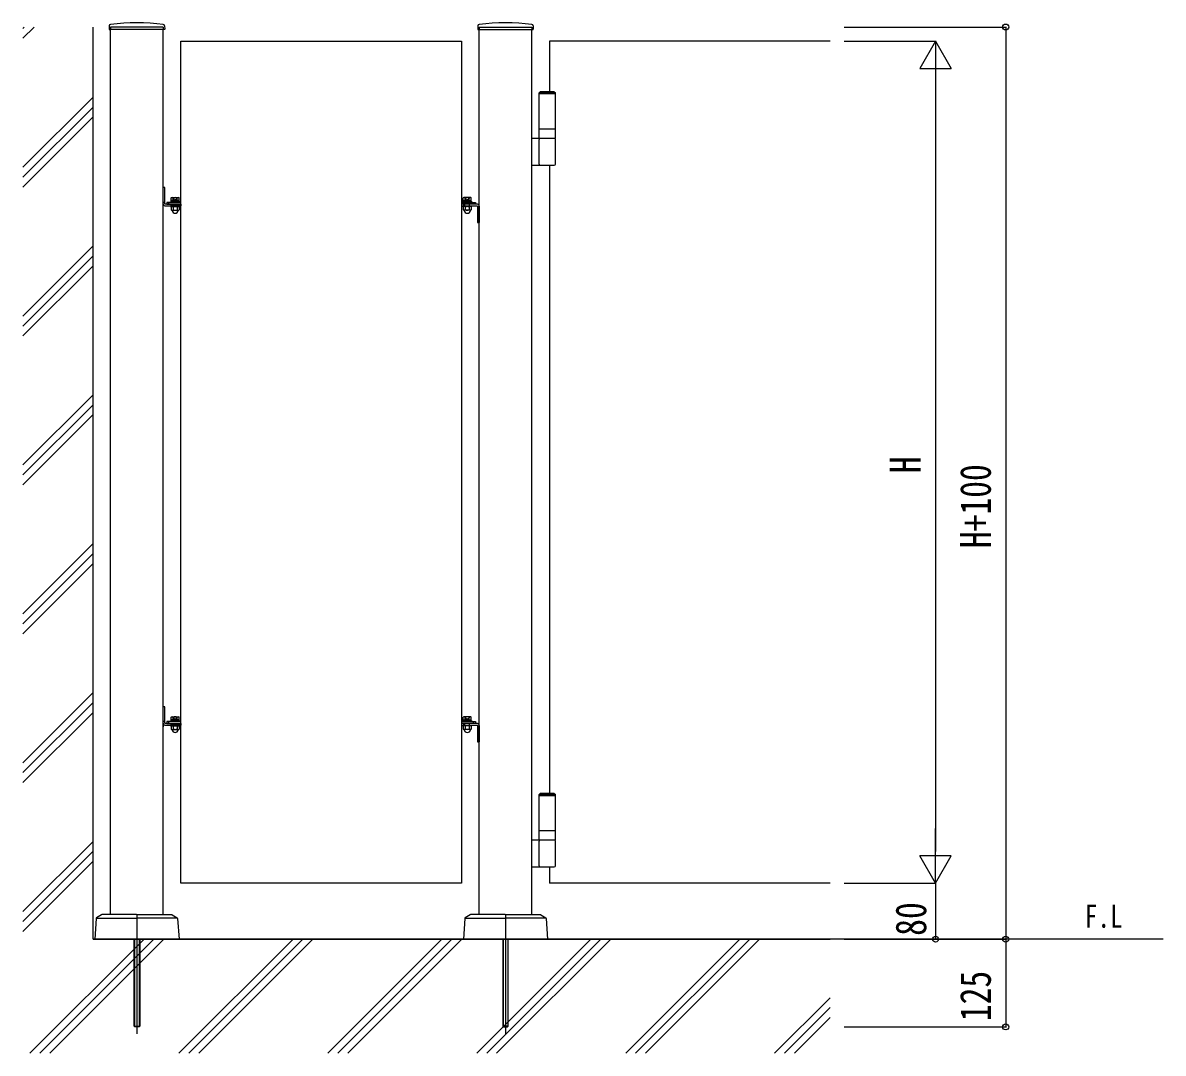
# Model space of a CAD drawing. Units: millimetres, scale not verified. Extents: x -4205 to 4205, y -2970 to 2970.
# Drawn here: x 745 to 2369, y -190 to 1278 of the extents above; entities that cross this region are included whole.
import ezdxf
from ezdxf.enums import TextEntityAlignment as Align

# ---------------------------------------------------------------- set-up
doc = ezdxf.new("R2010")
doc.units = ezdxf.units.MM
doc.header["$LTSCALE"] = 10
for name, color, linetype in [('0-1_USER1', 3, 'Continuous'), ('0-3_YKK_A1', 4, 'Continuous'), ('0-4_YKK_D', 6, 'Continuous'), ('0-6_YSS_K', 3, 'Continuous')]:
    doc.layers.add(name, color=color, linetype=linetype)
doc.styles.add('ＭＳ ゴシック', font='')
doc.styles.get('ＭＳ ゴシック').set_extended_font_data('MS Gothic')

msp = doc.modelspace()

# ---------------------------------------------------------------- linework, layer by layer
at = {"layer": '0-3_YKK_A1'}
for p, q in [((868.18, 1274.23), (867.92, 1269.36)), ((946.62, 1268.83), (868.42, 1268.83)), ((870.02, 7.33), (870.02, 1268.83)), ((945.02, 1272.33), (945.02, 1268.83)), ((945.02, 7.33), (945.02, 1268.83)), ((946.86, 1274.23), (947.12, 1269.36)), ((1393.18, 1274.23), (1392.92, 1269.36)), ((1393.42, 1268.83), (1471.62, 1268.83)), ((1395.02, 1272.33), (1395.02, 1268.83)), ((1395.02, 7.33), (1395.02, 1268.83)), ((1470.02, 7.33), (1470.02, 1268.83)), ((1471.86, 1274.23), (1472.12, 1269.36)), ((1482.52, 1180.33), (1480.52, 1178.33)), ((1480.52, 1178.33), (1503.52, 1178.33)), ((1480.52, 1177.33), (1503.52, 1177.33)), ((1482.52, 1180.33), (1501.52, 1180.33)), ((1501.52, 1180.33), (1503.52, 1178.33)), ((1480.52, 1127.33), (1503.52, 1127.33)), ((1503.52, 1113.33), (1470.02, 1113.33)), ((1480.52, 1076.83), (1480.52, 1111.83)), ((1503.52, 1076.83), (1503.52, 1111.83)), ((1470.02, 1075.33), (1502.02, 1075.33)), ((1495.02, 1075.33), (1495.02, 180.33)), ((947.52, 1043.58), (945.02, 1043.58)), ((947.52, 1020.33), (947.52, 1043.58)), ((968.27, 1023.93), (955.77, 1023.93)), ((955.77, 1023.93), (955.77, 1022.33)), ((957.02, 1029.13), (956.25, 1028.68)), ((956.44, 1023.93), (956.44, 1025.13)), ((957.02, 1029.13), (967.02, 1029.13)), ((959.13, 1025.13), (959.13, 1028.68)), ((964.91, 1025.13), (964.91, 1028.68)), ((967.02, 1029.13), (967.79, 1028.68)), ((967.59, 1023.93), (967.59, 1025.13)), ((967.79, 1025.13), (967.79, 1028.68)), ((968.27, 1023.93), (968.27, 1022.33)), ((1371.77, 1023.93), (1384.27, 1023.93)), ((1371.77, 1023.93), (1371.77, 1022.33)), ((1373.02, 1029.13), (1372.25, 1028.68)), ((1372.25, 1025.13), (1372.25, 1028.68)), ((1372.44, 1023.93), (1372.44, 1025.13)), ((1383.02, 1029.13), (1373.02, 1029.13)), ((1375.13, 1025.13), (1375.13, 1028.68)), ((1380.91, 1025.13), (1380.91, 1028.68)), ((1383.02, 1029.13), (1383.79, 1028.68)), ((1383.59, 1023.93), (1383.59, 1025.13)), ((1384.27, 1023.93), (1384.27, 1022.33)), ((947.52, 1022.38), (945.02, 1022.38)), ((970.02, 1019.83), (948.02, 1019.83)), ((948.02, 1017.33), (970.02, 1017.33)), ((950.02, 1022.33), (950.02, 1019.83)), ((970.02, 1022.33), (950.02, 1022.33)), ((950.02, 1019.83), (970.02, 1019.83)), ((953.02, 1019.83), (953.02, 1022.33)), ((968.27, 1022.33), (955.77, 1022.33)), ((956.25, 1015.88), (957.02, 1016.33)), ((957.02, 1016.33), (967.02, 1016.33)), ((958.77, 1017.33), (958.77, 1019.83)), ((958.77, 1017.33), (958.77, 1016.33)), ((959.13, 1015.88), (959.13, 1011.78)), ((964.91, 1015.88), (964.91, 1011.78)), ((965.27, 1017.33), (965.27, 1019.83)), ((965.27, 1017.33), (965.27, 1016.33)), ((967.02, 1017.33), (967.02, 1019.83)), ((967.79, 1015.88), (967.02, 1016.33)), ((970.02, 1019.83), (970.02, 1017.33)), ((1370.02, 1022.33), (1390.02, 1022.33)), ((1392.02, 1019.83), (1370.02, 1019.83)), ((1390.02, 1019.83), (1370.02, 1019.83)), ((1370.02, 1017.33), (1392.02, 1017.33)), ((1371.77, 1022.33), (1384.27, 1022.33)), ((1372.25, 1015.88), (1373.02, 1016.33)), ((1373.02, 1017.33), (1373.02, 1019.83)), ((1383.02, 1016.33), (1373.02, 1016.33)), ((1374.77, 1017.33), (1374.77, 1019.83)), ((1374.77, 1017.33), (1374.77, 1016.33)), ((1375.13, 1015.88), (1375.13, 1011.78)), ((1380.91, 1015.88), (1380.91, 1011.78)), ((1381.27, 1017.33), (1381.27, 1019.83)), ((1381.27, 1017.33), (1381.27, 1016.33)), ((1383.79, 1015.88), (1383.02, 1016.33)), ((1387.02, 1019.83), (1387.02, 1022.33)), ((1390.02, 1022.33), (1390.02, 1019.83)), ((1392.52, 1016.83), (1392.52, 993.58)), ((1392.52, 1014.78), (1395.02, 1014.78)), ((1395.02, 1016.83), (1395.02, 1014.78)), ((1395.02, 1014.78), (1395.02, 993.58)), ((1392.52, 993.58), (1395.02, 993.58)), ((945.02, 282.38), (945.02, 303.58)), ((947.52, 303.58), (945.02, 303.58)), ((947.52, 280.33), (947.52, 303.58)), ((947.52, 282.38), (945.02, 282.38)), ((945.02, 276.83), (945.02, 274.78)), ((970.02, 279.83), (948.02, 279.83)), ((948.02, 277.33), (970.02, 277.33)), ((950.02, 282.33), (950.02, 279.83)), ((970.02, 282.33), (950.02, 282.33)), ((950.02, 279.83), (970.02, 279.83)), ((953.02, 279.83), (953.02, 282.33)), ((968.27, 283.93), (955.77, 283.93)), ((955.77, 283.93), (955.77, 282.33)), ((968.27, 282.33), (955.77, 282.33)), ((957.02, 289.13), (956.25, 288.68)), ((956.25, 275.88), (957.02, 276.33)), ((956.44, 283.93), (956.44, 285.13)), ((957.02, 289.13), (967.02, 289.13)), ((957.02, 276.33), (967.02, 276.33)), ((958.77, 277.33), (958.77, 279.83)), ((958.77, 277.33), (958.77, 276.33)), ((959.13, 285.13), (959.13, 288.68)), ((964.91, 285.13), (964.91, 288.68)), ((965.27, 277.33), (965.27, 279.83)), ((965.27, 277.33), (965.27, 276.33)), ((967.02, 289.13), (967.79, 288.68)), ((967.02, 277.33), (967.02, 279.83)), ((967.79, 275.88), (967.02, 276.33)), ((967.59, 283.93), (967.59, 285.13)), ((967.79, 285.13), (967.79, 288.68)), ((968.27, 283.93), (968.27, 282.33)), ((970.02, 279.83), (970.02, 277.33)), ((1392.02, 279.83), (1370.02, 279.83)), ((1370.02, 277.33), (1392.02, 277.33)), ((1371.77, 283.93), (1384.27, 283.93)), ((1371.77, 283.93), (1371.77, 282.33)), ((1371.77, 282.33), (1384.27, 282.33)), ((1373.02, 289.13), (1372.25, 288.68)), ((1372.25, 285.13), (1372.25, 288.68)), ((1372.25, 275.88), (1373.02, 276.33)), ((1372.44, 283.93), (1372.44, 285.13)), ((1383.02, 289.13), (1373.02, 289.13)), ((1373.02, 277.33), (1373.02, 279.83)), ((1383.02, 276.33), (1373.02, 276.33)), ((1374.77, 277.33), (1374.77, 279.83)), ((1374.77, 277.33), (1374.77, 276.33)), ((1375.13, 285.13), (1375.13, 288.68)), ((1380.91, 285.13), (1380.91, 288.68)), ((1381.27, 277.33), (1381.27, 279.83)), ((1381.27, 277.33), (1381.27, 276.33)), ((1383.02, 289.13), (1383.79, 288.68)), ((1383.79, 275.88), (1383.02, 276.33)), ((1383.59, 283.93), (1383.59, 285.13)), ((1384.27, 283.93), (1384.27, 282.33)), ((1387.02, 279.83), (1387.02, 282.33)), ((1392.52, 276.83), (1392.52, 253.58)), ((1395.02, 276.83), (1395.02, 274.78)), ((959.13, 275.88), (959.13, 271.78)), ((964.91, 275.88), (964.91, 271.78)), ((1375.13, 275.88), (1375.13, 271.78)), ((1380.91, 275.88), (1380.91, 271.78)), ((1392.52, 274.78), (1395.02, 274.78)), ((1395.02, 274.78), (1395.02, 253.58)), ((1392.52, 253.58), (1395.02, 253.58)), ((1482.52, 180.33), (1480.52, 178.33)), ((1482.52, 180.33), (1501.52, 180.33)), ((1501.52, 180.33), (1503.52, 178.33)), ((1480.52, 178.33), (1503.52, 178.33)), ((1480.52, 177.33), (1503.52, 177.33)), ((1480.52, 127.33), (1503.52, 127.33)), ((1503.52, 113.33), (1470.02, 113.33)), ((1480.52, 76.83), (1480.52, 111.83)), ((1503.52, 76.83), (1503.52, 111.83)), ((1470.02, 75.33), (1502.02, 75.33)), ((1495.02, 75.33), (1495.02, 52.33)), ((1895.02, 52.33), (1495.02, 52.33)), ((849.58, 1.82), (847.52, -27.67)), ((857.27, 7.17), (850.05, 2.6)), ((850.76, 2.33), (907.52, 2.33)), ((907.02, 7.33), (857.81, 7.33)), ((907.52, 6.83), (907.52, -27.17)), ((907.52, 6.83), (907.52, -27.17)), ((964.28, 2.33), (907.52, 2.33)), ((908.02, 7.33), (957.23, 7.33)), ((957.76, 7.17), (964.99, 2.6)), ((965.46, 1.82), (967.52, -27.67)), ((1374.58, 1.82), (1372.52, -27.67)), ((1382.27, 7.17), (1375.05, 2.6)), ((1375.76, 2.33), (1432.52, 2.33)), ((1432.02, 7.33), (1382.81, 7.33)), ((1432.52, 6.83), (1432.52, -27.17)), ((1432.52, 6.83), (1432.52, -27.17)), ((1489.28, 2.33), (1432.52, 2.33)), ((1433.02, 7.33), (1482.23, 7.33)), ((1482.76, 7.17), (1489.99, 2.6)), ((1490.46, 1.82), (1492.52, -27.67)), ((2369.31, -27.67), (845.02, -27.67)), ((847.52, -27.67), (907.02, -27.67)), ((903.52, -151.67), (903.52, -27.67)), ((904.06, -27.67), (904.06, -152.21)), ((907.52, -27.67), (907.52, -162.67)), ((967.52, -27.67), (908.02, -27.67)), ((910.98, -27.67), (910.98, -152.21)), ((911.52, -27.67), (911.52, -151.67)), ((1372.52, -27.67), (1432.02, -27.67)), ((1428.52, -27.67), (1428.52, -151.67)), ((1429.06, -27.67), (1429.06, -152.21)), ((1432.52, -27.67), (1432.52, -162.67)), ((1492.52, -27.67), (1433.02, -27.67)), ((1435.98, -27.67), (1435.98, -152.21)), ((1436.52, -151.67), (1436.52, -27.67)), ((903.52, -151.67), (911.52, -151.67)), ((903.52, -151.67), (904.52, -152.67)), ((910.52, -152.67), (904.52, -152.67)), ((911.52, -151.67), (910.52, -152.67)), ((1436.52, -151.67), (1428.52, -151.67)), ((1428.52, -151.67), (1429.52, -152.67)), ((1429.52, -152.67), (1435.52, -152.67)), ((1436.52, -151.67), (1435.52, -152.67))]:
    msp.add_line(p, q, dxfattribs=at)
for points in [[(945.02, 1272.33), (870.02, 1272.33), (870.02, 1268.83)], [(1395.02, 1272.33), (1470.02, 1272.33), (1470.02, 1268.83)], [(1895.02, 1252.33), (1495.02, 1252.33), (1495.02, 1180.33)], [(1480.52, 1113.33), (1480.52, 1127.33), (1480.52, 1178.33)], [(1503.52, 1113.33), (1503.52, 1127.33), (1503.52, 1178.33)], [(967.79, 1025.13), (956.25, 1025.13), (956.25, 1028.68)], [(958.97, 1029.13), (960.12, 1026.77), (962.02, 1025.76)], [(965.07, 1029.13), (963.92, 1026.77), (962.02, 1025.76)], [(1372.25, 1025.13), (1383.79, 1025.13), (1383.79, 1028.68)], [(1374.97, 1029.13), (1376.12, 1026.77), (1378.02, 1025.76)], [(1381.07, 1029.13), (1379.92, 1026.77), (1378.02, 1025.76)], [(956.25, 1015.88), (956.25, 1011.78), (957.02, 1011.33), (967.02, 1011.33)], [(967.79, 1015.88), (967.79, 1011.78), (967.02, 1011.33)], [(1372.25, 1015.88), (1372.25, 1011.78), (1373.02, 1011.33)], [(1383.79, 1015.88), (1383.79, 1011.78), (1383.02, 1011.33), (1373.02, 1011.33)], [(967.79, 285.13), (956.25, 285.13), (956.25, 288.68)], [(958.97, 289.13), (960.12, 286.77), (962.02, 285.76)], [(965.07, 289.13), (963.92, 286.77), (962.02, 285.76)], [(1370.02, 282.33), (1390.02, 282.33), (1390.02, 279.83), (1370.02, 279.83)], [(1372.25, 285.13), (1383.79, 285.13), (1383.79, 288.68)], [(1374.97, 289.13), (1376.12, 286.77), (1378.02, 285.76)], [(1381.07, 289.13), (1379.92, 286.77), (1378.02, 285.76)], [(956.25, 275.88), (956.25, 271.78), (957.02, 271.33), (967.02, 271.33)], [(967.79, 275.88), (967.79, 271.78), (967.02, 271.33)], [(1372.25, 275.88), (1372.25, 271.78), (1373.02, 271.33)], [(1383.79, 275.88), (1383.79, 271.78), (1383.02, 271.33), (1373.02, 271.33)], [(1480.52, 113.33), (1480.52, 127.33), (1480.52, 178.33)], [(1503.52, 113.33), (1503.52, 127.33), (1503.52, 178.33)]]:
    msp.add_lwpolyline(points, dxfattribs=at)
for points in [[(970.02, 1252.33), (1370.02, 1252.33), (1370.02, 52.33), (970.02, 52.33)], [(955.52, 1017.33), (955.52, 1016.33), (968.52, 1016.33), (968.52, 1017.33)], [(1384.52, 1017.33), (1384.52, 1016.33), (1371.52, 1016.33), (1371.52, 1017.33)], [(955.52, 277.33), (955.52, 276.33), (968.52, 276.33), (968.52, 277.33)], [(1384.52, 277.33), (1384.52, 276.33), (1371.52, 276.33), (1371.52, 277.33)]]:
    msp.add_lwpolyline(points, close=True, dxfattribs=at)
for centre, radius, start, end in [((868.42, 1269.33), 0.5, 177, 270), ((870.17, 1274.13), 2, 96.74447, 177), ((907.52, 958.33), 320, 83.25553, 96.74447), ((944.87, 1274.13), 2, 3, 83.25553), ((946.62, 1269.33), 0.5, 270, 3), ((1393.42, 1269.33), 0.5, 177, 270), ((1395.17, 1274.13), 2, 96.74447, 177), ((1432.52, 958.33), 320, 83.25553, 96.74447), ((1469.87, 1274.13), 2, 3, 83.25553), ((1471.62, 1269.33), 0.5, 270, 3), ((1482.02, 1111.83), 1.5, 90, 180), ((1502.02, 1111.83), 1.5, 360, 90), ((1482.02, 1076.83), 1.5, 180, 270), ((1502.02, 1076.83), 1.5, 270, 360), ((957.69, 1026.57), 2.56, 55.61575, 124.38425), ((962.02, 1019.58), 9.55, 72.41205, 107.58795), ((966.35, 1026.57), 2.56, 55.61575, 124.38425), ((1373.69, 1026.57), 2.56, 55.61575, 124.38425), ((1378.02, 1019.58), 9.55, 72.41205, 107.58795), ((1382.35, 1026.57), 2.56, 55.61575, 124.38425), ((948.02, 1020.33), 3, 180.00093, 260.4114), ((948.02, 1020.33), 0.5, 180.00095, 270.00184), ((948.02, 1020.33), 3, 260.4114, 270.00095), ((957.69, 1013.77), 2.56, 55.61575, 124.38425), ((957.69, 1013.89), 2.56, 235.61575, 304.38425), ((957.04, 1010.83), 0.5, 5.73917, 90), ((962.02, 1011.33), 4.5, 185.73917, 354.26083), ((962.02, 1006.78), 9.55, 72.41205, 107.58795), ((962.02, 1020.88), 9.55, 252.41205, 287.58795), ((966.35, 1013.77), 2.56, 55.61575, 124.38425), ((966.35, 1013.89), 2.56, 235.61575, 304.38425), ((966.99, 1010.83), 0.5, 90, 174.26083), ((1373.69, 1013.77), 2.56, 55.61575, 124.38425), ((1373.69, 1013.89), 2.56, 235.61575, 304.38425), ((1373.04, 1010.83), 0.5, 5.73917, 90), ((1378.02, 1011.33), 4.5, 185.73917, 354.26083), ((1378.02, 1006.78), 9.55, 72.41205, 107.58795), ((1378.02, 1020.88), 9.55, 252.41205, 287.58795), ((1382.35, 1013.77), 2.56, 55.61575, 124.38425), ((1382.35, 1013.89), 2.56, 235.61575, 304.38425), ((1382.99, 1010.83), 0.5, 90, 174.26083), ((1392.02, 1016.83), 3, 80.40956, 89.9991), ((1392.02, 1016.83), 0.5, 359.9991, 90), ((1392.02, 1016.83), 3, 359.99909, 80.40956), ((948.02, 280.33), 3, 180.00093, 260.4114), ((948.02, 280.33), 0.5, 180.00095, 270.00184), ((948.02, 280.33), 3, 260.4114, 270.00095), ((957.69, 286.57), 2.56, 55.61575, 124.38425), ((957.69, 273.77), 2.56, 55.61575, 124.38425), ((962.02, 279.58), 9.55, 72.41205, 107.58795), ((962.02, 266.78), 9.55, 72.41205, 107.58795), ((966.35, 286.57), 2.56, 55.61575, 124.38425), ((966.35, 273.77), 2.56, 55.61575, 124.38425), ((1373.69, 286.57), 2.56, 55.61575, 124.38425), ((1373.69, 273.77), 2.56, 55.61575, 124.38425), ((1378.02, 279.58), 9.55, 72.41205, 107.58795), ((1378.02, 266.78), 9.55, 72.41205, 107.58795), ((1382.35, 286.57), 2.56, 55.61575, 124.38425), ((1382.35, 273.77), 2.56, 55.61575, 124.38425), ((1392.02, 276.83), 3, 80.40956, 89.9991), ((1392.02, 276.83), 0.5, 359.9991, 90), ((1392.02, 276.83), 3, 359.99909, 80.40956), ((957.69, 273.89), 2.56, 235.61575, 304.38425), ((957.04, 270.83), 0.5, 5.73917, 90), ((962.02, 271.33), 4.5, 185.73917, 354.26083), ((962.02, 280.88), 9.55, 252.41205, 287.58795), ((966.35, 273.89), 2.56, 235.61575, 304.38425), ((966.99, 270.83), 0.5, 90, 174.26083), ((1373.69, 273.89), 2.56, 235.61575, 304.38425), ((1373.04, 270.83), 0.5, 5.73917, 90), ((1378.02, 271.33), 4.5, 185.73917, 354.26083), ((1378.02, 280.88), 9.55, 252.41205, 287.58795), ((1382.35, 273.89), 2.56, 235.61575, 304.38425), ((1382.99, 270.83), 0.5, 90, 174.26083), ((1482.02, 111.83), 1.5, 90, 180), ((1502.02, 111.83), 1.5, 360, 90), ((1482.02, 76.83), 1.5, 180, 270), ((1502.02, 76.83), 1.5, 270, 360), ((850.58, 1.76), 1, 122.32299, 176), ((857.81, 6.33), 1, 90, 122.32299), ((907.02, 6.83), 0.5, 0, 90), ((908.02, 6.83), 0.5, 90, 180), ((957.23, 6.33), 1, 57.67701, 90), ((964.46, 1.76), 1, 4, 57.67701), ((1375.58, 1.76), 1, 122.32299, 176), ((1382.81, 6.33), 1, 90, 122.32299), ((1432.02, 6.83), 0.5, 360, 90), ((1433.02, 6.83), 0.5, 90, 180), ((1482.23, 6.33), 1, 57.67701, 90), ((1489.46, 1.76), 1, 4, 57.67701), ((907.02, -27.17), 0.5, 270, 0), ((908.02, -27.17), 0.5, 180, 270), ((1432.02, -27.17), 0.5, 270, 360), ((1433.02, -27.17), 0.5, 180, 270)]:
    msp.add_arc(centre, radius, start, end, dxfattribs=at)
at = {"layer": '0-4_YKK_D'}
for p, q in [((1915.02, 1272.33), (2146.02, 1272.33)), ((2145.02, 1272.33), (2145.02, -27.67)), ((1915.02, 1252.33), (2046.02, 1252.33)), ((2045.02, 1252.33), (2022.52, 1213.36)), ((2045.02, 1252.33), (2067.52, 1213.36)), ((2045.02, 1252.33), (2045.02, 1174.39)), ((2022.52, 1213.36), (2067.52, 1213.36)), ((2045.02, 1207.33), (2045.02, 97.33)), ((2045.02, 52.33), (2045.02, 130.27)), ((2045.02, 52.33), (2022.52, 91.3)), ((2067.52, 91.3), (2022.52, 91.3)), ((2045.02, 52.33), (2067.52, 91.3)), ((1915.02, 52.33), (2046.02, 52.33)), ((1915.02, 52.33), (2046.02, 52.33)), ((2045.02, 52.33), (2045.02, -27.67)), ((1915.02, -27.67), (2046.02, -27.67)), ((1915.02, -27.67), (2146.02, -27.67)), ((1915.02, -27.67), (2146.02, -27.67)), ((2145.02, -27.67), (2145.02, -152.67)), ((1915.02, -152.67), (2146.02, -152.67))]:
    msp.add_line(p, q, dxfattribs=at)
for centre in [(2145.02, 1272.33), (2045.02, -27.67), (2145.02, -27.67), (2145.02, -27.67), (2145.02, -152.67)]:
    msp.add_circle(centre, 4.25, dxfattribs=at)
at = {"layer": '0-6_YSS_K'}
for p, q in [((745.02, 1270.4), (746.95, 1272.33)), ((745.02, 1256.25), (761.1, 1272.33)), ((845.02, -27.67), (845.02, 1272.33)), ((745.02, 1072.41), (845.02, 1172.41)), ((745.02, 1058.26), (845.02, 1158.26)), ((745.02, 1044.12), (845.02, 1144.12)), ((745.02, 860.27), (845.02, 960.27)), ((745.02, 846.13), (845.02, 946.13)), ((745.02, 831.99), (845.02, 931.99)), ((745.02, 648.14), (845.02, 748.14)), ((745.02, 634), (845.02, 734)), ((745.02, 619.86), (845.02, 719.86)), ((745.02, 436.01), (845.02, 536.01)), ((745.02, 421.87), (845.02, 521.87)), ((745.02, 407.73), (845.02, 507.73)), ((745.02, 223.88), (845.02, 323.88)), ((745.02, 209.74), (845.02, 309.74)), ((745.02, 195.59), (845.02, 295.59)), ((745.02, 11.75), (845.02, 111.75)), ((745.02, -2.4), (845.02, 97.6)), ((745.02, -16.54), (845.02, 83.46)), ((755.24, -190.17), (917.74, -27.67)), ((769.38, -190.17), (931.88, -27.67)), ((783.52, -190.17), (946.02, -27.67)), ((845.02, -27.67), (1895.02, -27.67)), ((967.37, -190.17), (1129.87, -27.67)), ((981.51, -190.17), (1144.01, -27.67)), ((995.65, -190.17), (1158.15, -27.67)), ((1179.5, -190.17), (1342, -27.67)), ((1193.64, -190.17), (1356.14, -27.67)), ((1207.78, -190.17), (1370.28, -27.67)), ((1391.63, -190.17), (1554.13, -27.67)), ((1405.77, -190.17), (1568.27, -27.67)), ((1419.92, -190.17), (1582.42, -27.67)), ((1603.76, -190.17), (1766.26, -27.67)), ((1617.91, -190.17), (1780.41, -27.67)), ((1632.05, -190.17), (1794.55, -27.67)), ((1815.9, -190.17), (1895.02, -111.05)), ((1830.04, -190.17), (1895.02, -125.19)), ((1844.18, -190.17), (1895.02, -139.33))]:
    msp.add_line(p, q, dxfattribs=at)

# ---------------------------------------------------------------- texts
at = {"layer": '0-1_USER1', "style": 'ＭＳ ゴシック', "width": 0.8}
msp.add_text('F.L', height=32.99, dxfattribs=at).set_placement((2257.73, -21.24), align=Align.BOTTOM_LEFT)
at = {"layer": '0-4_YKK_D', "style": 'ＭＳ ゴシック', "width": 0.8}
for s, p in [('H', (2037.02, 636.33)), ('H+100', (2137.02, 529.53)), ('80', (2045.02, -22.87)), ('125', (2137.02, -144.57))]:
    msp.add_text(s, height=43.99, rotation=90, dxfattribs=at).set_placement(p, align=Align.BOTTOM_LEFT)

doc.saveas('drawing.dxf')
